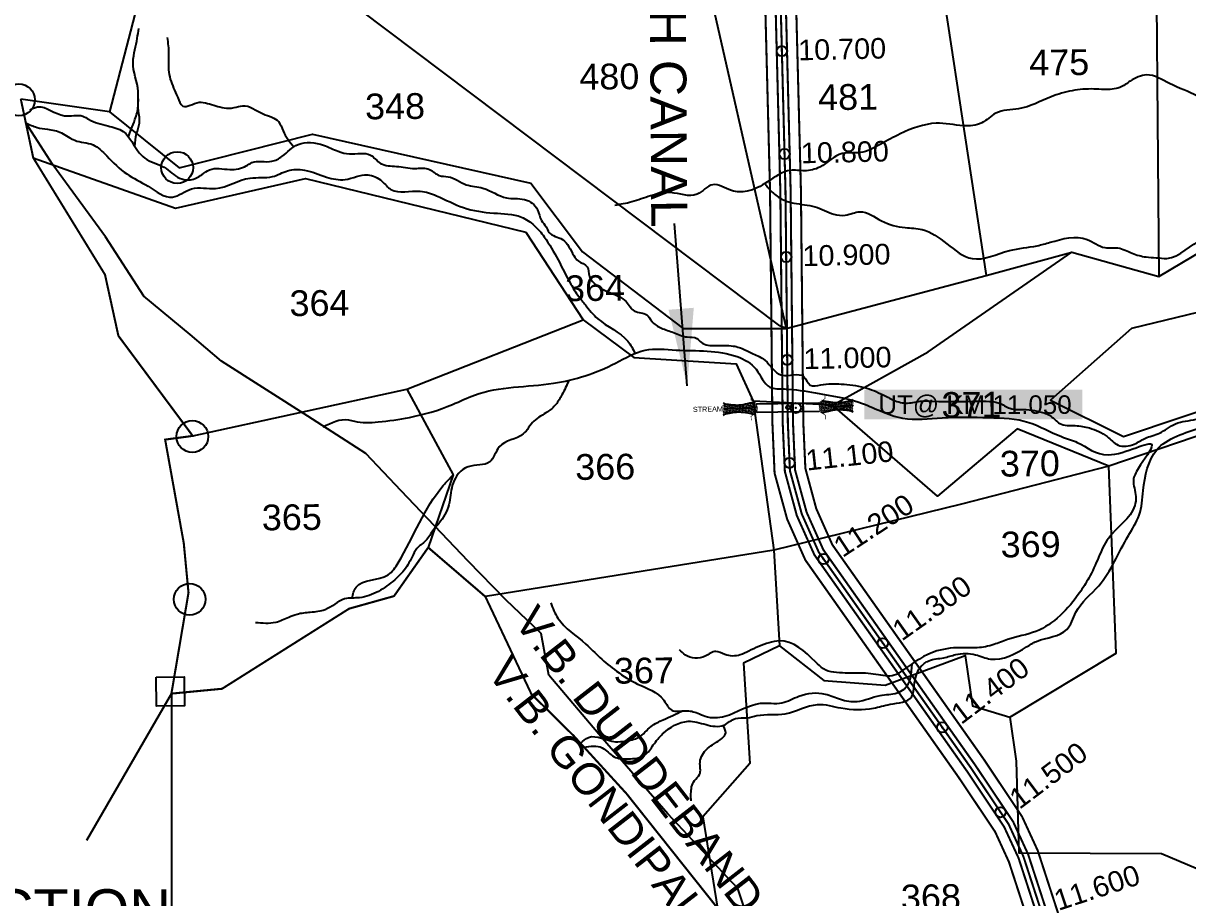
# Model space of a CAD drawing. Header units: inches. Extents: x 775404 to 782774, y 1566046 to 1574394.
# Drawn here: x 777492 to 778623, y 1569095 to 1569945 of the extents above; entities that cross this region are included whole.
import ezdxf
from ezdxf import colors
from ezdxf.entities.mleader import LeaderData, LeaderLine
from ezdxf.enums import TextEntityAlignment as Align
from ezdxf.math import Vec2, Vec3

# ---------------------------------------------------------------- set-up
doc = ezdxf.new("R2010")
doc.units = ezdxf.units.IN
doc.header["$MEASUREMENT"] = 0
doc.header["$PDMODE"] = 32
doc.header["$PDSIZE"] = 10
doc.linetypes.add('ACAD_ISO02W100', pattern=[15, 12, -3])
doc.linetypes.add('HIDDEN2', pattern=[0.1875, 0.125, -0.0625])
for name, color, linetype in [('CANAL1', 242, 'Continuous'), ('CSMark', 72, 'Continuous'), ('PLOT', 7, 'Continuous'), ('PLOT NO', 7, 'Continuous'), ('ROADS', 6, 'Continuous'), ('STREAM', 4, 'Continuous'), ('STRUCTURE', 5, 'Continuous'), ('VILLAGE BOUNDARY', 5, 'Continuous'), ('VILLAGE BOUNDRY', 5, 'Continuous'), ('VILLAGE STONES', 1, 'Continuous')]:
    doc.layers.add(name, color=color, linetype=linetype)
doc.styles.get("Standard").update_dxf_attribs({"font": 'arial.ttf'})
doc.linetypes.add('DOTS', pattern='A,1e-06,-3,["●",Standard,S=3,R=0,X=-1.25,Y=-1.25],-3', length=6.000001)
doc.dimstyles.get("Standard").update_dxf_attribs({"dimtxt": 0.18, "dimasz": 15, "dimexe": 0.18, "dimexo": 0.0625, "dimgap": 0.09, "dimtad": 0, "dimtih": 1, "dimtoh": 1, "dimdec": 4, "dimzin": 0, "dimdsep": 46, "dimtxsty": 'Standard', "dimcen": 0.09, "dimadec": 0, "dimazin": 0, "dimtfac": 1, "dimtdec": 4, "dimtofl": 0, "dimtmove": 0, "dimatfit": 3, "dimfxl": 1, "dimtolj": 1, "dimtzin": 0, "dimarcsym": 0})

# ---------------------------------------------------------------- blocks, each defined once
blk = doc.blocks.new('UT')
at = {"layer": 'STRUCTURE'}
h = blk.add_hatch(dxfattribs=at)
h.set_pattern_fill('DASH', color=150, scale=8, angle=-39.6278, style=0)
h.set_pattern_definition([(320.372247933, (-4370.464, -6260.8811), (1.40800153113, 0.132407282), [1, -1])])
h.paths.add_polyline_path([(765163, 1700681.9), (765165.6, 1700680.6), (765167.2, 1700680.3), (765169.1, 1700680), (765172.4, 1700679.6), (765176.4, 1700679.3), (765179.5, 1700679.5), (765183.1, 1700679.9), (765187.7, 1700680.9), (765188.9, 1700681.2), (765193.1, 1700682.2), (765196.1, 1700680.2), (765196.1, 1700672.2), (765193.1, 1700670.2), (765190.5, 1700670.8), (765188.1, 1700671.3), (765185.5, 1700671.8), (765183.6, 1700672.1), (765181, 1700672.5), (765180.3, 1700672.5), (765178.5, 1700672.6), (765176.7, 1700672.6), (765174.6, 1700672.5), (765172.5, 1700672.3), (765170.4, 1700672), (765168.5, 1700671.7), (765166.1, 1700671.2), (765165, 1700670.8), (765163, 1700669.7)])
h.paths.add_polyline_path([(765259.1, 1700682.2), (765256.1, 1700680.2), (765256.1, 1700672.2), (765259.1, 1700670.2), (765261.9, 1700671), (765264.4, 1700671.6), (765266.4, 1700672), (765269.1, 1700672.5), (765272.7, 1700673), (765276.1, 1700673.1), (765278.6, 1700672.9), (765281.2, 1700672.7), (765283.9, 1700672.3), (765286.4, 1700671.9), (765288, 1700671.3), (765289.2, 1700670.6), (765289.1, 1700682.7), (765287.6, 1700681.8), (765285.7, 1700681.2), (765283, 1700680.7), (765281.2, 1700680.4), (765276.7, 1700679.9), (765272.7, 1700679.9), (765268.7, 1700680.3), (765264.8, 1700681), (765261.2, 1700681.7)])
at = {"layer": 'STRUCTURE', "color": 150, "const_width": 0.628}
for points in [[(765190.1, 1700688.2), (765190.1, 1700684.2), (765196.1, 1700680.2), (765256.1, 1700680.2), (765262.1, 1700684.2), (765262.1, 1700688.2)], [(765190.1, 1700664.2), (765190.1, 1700668.2), (765196.1, 1700672.2), (765256.1, 1700672.2), (765262.1, 1700668.2), (765262.1, 1700664.2)]]:
    blk.add_lwpolyline(points, dxfattribs=at)
at = {"layer": 'STRUCTURE', "color": 150}
for points in [[(765196.1, 1700680.2), (765256.1, 1700680.2)], [(765196.1, 1700672.2), (765256.1, 1700672.2)], [(765196.1, 1700672.2), (765256.1, 1700672.2)]]:
    blk.add_lwpolyline(points, dxfattribs=at)
at = {"layer": 'STRUCTURE', "color": 0}
blk.add_circle((765226.1, 1700676.2), 1.89, dxfattribs=at)
at = {"layer": 'STRUCTURE', "color": 150}
for points in [[(765163, 1700681.9), (765164.4, 1700681.1), (765167.9, 1700680.2), (765171.2, 1700679.8), (765176.1, 1700679.4), (765184.7, 1700680.3), (765193.1, 1700682.2)], [(765289.1, 1700682.7), (765287.8, 1700681.9), (765284.3, 1700680.9), (765280.9, 1700680.4), (765276.1, 1700679.8), (765267.4, 1700680.5), (765259.1, 1700682.2)], [(765289.2, 1700670.6), (765287.8, 1700671.4), (765284.2, 1700672.3), (765280.9, 1700672.7), (765276.1, 1700673.1), (765267.4, 1700672.2), (765259.1, 1700670.2)], [(765163, 1700669.7), (765164.3, 1700670.6), (765167.8, 1700671.6), (765171.2, 1700672.1), (765176, 1700672.6), (765184.7, 1700672), (765193.1, 1700670.2)]]:
    blk.add_spline(points, degree=3, dxfattribs=at)
at = {"layer": 'STRUCTURE', "color": 0}
blk.add_text('STREAM', height=5, dxfattribs=at).set_placement((765148.2, 1700675.8), align=Align.MIDDLE_CENTER)
for points in [[(765190.9, 1700676), (765164.2, 1700675.8)], [(765289.3, 1700676.7), (765265.4, 1700676.4)]]:
    blk.add_leader(points, dimstyle='Standard', override={"dimasz": 10, "dimgap": 0.09, "dimtad": 0}, dxfattribs=at)

msp = doc.modelspace()

# ---------------------------------------------------------------- linework, layer by layer
at = {"color": 2}
msp.add_point((778242, 1569571), dxfattribs=at)
at = {"layer": 'CANAL1', "color": 1, "ltscale": 5, "const_width": 2}
for points in [[(778228, 1570617.6), (778229.2, 1570535.3), (778237.4, 1570275.2), (778242.1, 1569967.9), (778246.9, 1569781.9), (778249.2, 1569556.7), (778251.2, 1569512.3), (778261.8, 1569473.1), (778277.4, 1569438.1), (778424.7, 1569229.4), (778461.7, 1569174), (778476.9, 1569141), (778514.4, 1569025.6), (778541.4, 1568942)], [(778198, 1570617.1), (778199.2, 1570534.6), (778207.5, 1570274.5), (778212.1, 1569967.2), (778216.9, 1569781.3), (778219.2, 1569555.9), (778221.3, 1569507.6), (778233.5, 1569463), (778251.2, 1569423.2), (778399.9, 1569212.4), (778435.5, 1569159.3), (778448.9, 1569130), (778485.9, 1569016.4), (778508.1, 1568947.3)]]:
    msp.add_lwpolyline(points, dxfattribs=at)
at = {"layer": 'CANAL1', "color": 5, "ltscale": 5, "const_width": 2}
for points in [[(778208, 1570617.3), (778209.2, 1570534.8), (778217.5, 1570274.8), (778222.1, 1569967.4), (778226.9, 1569781.5), (778229.2, 1569556.2), (778231.3, 1569509.2), (778242.9, 1569466.4), (778260, 1569428.2), (778408.2, 1569218.1), (778444.2, 1569164.2), (778458.3, 1569133.7), (778495.4, 1569019.5), (778519.2, 1568945.5)], [(778218, 1570617.4), (778219.2, 1570535), (778227.4, 1570275), (778232.1, 1569967.7), (778236.9, 1569781.7), (778239.2, 1569556.5), (778241.2, 1569510.7), (778252.4, 1569469.7), (778268.7, 1569433.1), (778416.4, 1569223.7), (778453, 1569169.1), (778467.6, 1569137.3), (778504.9, 1569022.6), (778530.3, 1568943.8)]]:
    msp.add_lwpolyline(points, dxfattribs=at)
at = {"layer": 'CANAL1', "color": 1, "linetype": 'HIDDEN2', "ltscale": 45, "const_width": 2}
msp.add_lwpolyline([(778213, 1570617.4), (778214.2, 1570534.9), (778222.4, 1570274.9), (778227.1, 1569967.6), (778231.9, 1569781.6), (778234.2, 1569556.3), (778236.2, 1569510), (778247.7, 1569468), (778264.3, 1569430.7), (778412.3, 1569220.9), (778448.6, 1569166.7), (778462.9, 1569135.5), (778500.2, 1569021), (778575.2, 1568788), (778669.9, 1568499.7)], dxfattribs=at)
at = {"layer": 'CSMark', "color": 3}
for p in [(778228.4, 1569917.5), (778231, 1569817.6), (778232.6, 1569717.6), (778233.6, 1569617.6), (778235.9, 1569517.6), (778268.9, 1569424.2), (778326.5, 1569342.5), (778384.2, 1569260.7), (778440.8, 1569178.3)]:
    msp.add_point(p, dxfattribs=at)
at = {"layer": 'PLOT'}
for points in [[(778232.4, 1569648), (778426.9, 1569699.6), (778509.9, 1569722.3), (778594.6, 1569698.5), (778649.5, 1569731.4), (778699.2, 1569744.1), (778754.7, 1569708.2), (778834, 1570139.4), (778806.3, 1570377.4), (778799.4, 1570459.8), (778718.3, 1570444), (778668.2, 1570381.6), (778559.4, 1570337.6), (778537.8, 1570364.7), (778485.5, 1570328.6), (778364.3, 1570321.8), (778237.4, 1570195.6), (778130.4, 1570271.3)], [(778067.2, 1570411.7), (778119, 1570311.1), (778130.1, 1570278.1), (778130.4, 1570271.3), (778137.6, 1570066.1), (778232.4, 1569648), (778226.3, 1569650.8), (777763.9, 1569999.5)], [(777453.5, 1570150.2), (777498.6, 1570048.2), (777606.2, 1569977), (777575.4, 1569858.5), (777489.2, 1569871)], [(778590.9, 1570116.6), (778594.6, 1569698.5)], [(778366.2, 1570096.7), (778426.9, 1569699.6)], [(777575.4, 1569858.5), (777643, 1569804.2), (777772.4, 1569836.7), (777984.7, 1569789.4), (778034.7, 1569722.7), (778132.5, 1569648.2), (778232.4, 1569648)], [(777501.3, 1569813.9), (777639.4, 1569764.9), (777765.7, 1569793.8), (777979.7, 1569741.7), (778035.5, 1569656.6), (778084.5, 1569620), (778184.1, 1569613.7), (778200.5, 1569577.6), (778220.6, 1569432.8), (777940.4, 1569387.7)], [(778649.5, 1569731.4), (778633.3, 1569664), (778568.1, 1569648.2), (778489.3, 1569578.4), (778560.1, 1569543.2), (778675.1, 1569581.7), (778736.4, 1569570.8), (778721.6, 1569530.7), (778775.3, 1569507), (778752.9, 1569483.8)], [(778277.5, 1569573.7), (778370.4, 1569625.5), (778509.9, 1569722.3)], [(777656.2, 1569543.8), (777864.2, 1569589.3), (778035.5, 1569656.6)], [(777864.2, 1569589.3), (777909.1, 1569506), (777884.9, 1569435.4)], [(778546, 1569514.5), (778456.9, 1569550.6), (778379.5, 1569485.4), (778277.5, 1569573.7), (778200.5, 1569577.6)], [(778666.7, 1569108.9), (778704.9, 1569118), (778742.4, 1569121.9), (778794.9, 1569217.4), (778940.8, 1569400.8), (778752.9, 1569483.8), (778710.3, 1569483.1), (778662, 1569553.9), (778546, 1569514.5), (778402.8, 1569477.6), (778220.6, 1569432.8)], [(778449.7, 1569270.5), (778553, 1569332.9), (778546, 1569514.5)], [(778220.6, 1569432.8), (778226.1, 1569340), (778191.1, 1569323.2), (778197.2, 1569225.7), (778151.6, 1569173.8), (778165.9, 1569085.2)], [(778226.1, 1569340), (778269.1, 1569306.2), (778328.6, 1569301.6), (778406.5, 1569330.5), (778413.4, 1569281.5), (778449.7, 1569270.5), (778455.9, 1569227.8), (778458.5, 1569138.8), (778597.1, 1569138.1), (778666.7, 1569108.9), (778663.1, 1569068.3)]]:
    msp.add_lwpolyline(points, dxfattribs=at)
at = {"layer": 'ROADS', "linetype": 'DOTS', "ltscale": 3.5}
msp.add_lwpolyline([(778234.8, 1568956.7), (778206.2, 1569042.4), (778185.5, 1569104.3), (778117.6, 1569176.6), (778054.3, 1569250), (778002.1, 1569311.4), (777994.7, 1569352), (777960.4, 1569384.7), (777923.8, 1569422.2), (777858.8, 1569490.6), (777824.2, 1569526.8), (777767.9, 1569562.9), (777684.2, 1569616.4), (777653.6, 1569642.4), (777608.7, 1569679.5), (777571.5, 1569737.1), (777520.3, 1569807.2), (777494.1, 1569848)], dxfattribs=at)
at = {"layer": 'STREAM', "color": 4}
for points in [[(777599.9, 1569825), (777601.7, 1569837.4), (777604.4, 1569847.5), (777603.6, 1569859.5), (777603.1, 1569872.2), (777603.1, 1569878.2), (777598.2, 1569906.8), (777600.1, 1569918.8), (777602.3, 1569929.8), (777603.9, 1569939.5)], [(777631.4, 1569930.8), (777632.8, 1569914.6), (777632.7, 1569899.4), (777634.4, 1569890.3), (777641.6, 1569872.6), (777646.6, 1569864.2), (777662.3, 1569867.8), (777670.5, 1569866.8), (777686.7, 1569862.5), (777696.4, 1569862.6), (777704.8, 1569864.5), (777724.5, 1569856.6), (777739.6, 1569849), (777743.9, 1569840.1), (777754.4, 1569824.6)], [(779669.1, 1569695.1), (779642.3, 1569704.7), (779629.5, 1569705.3), (779617.3, 1569705), (779608.7, 1569704.5), (779595.7, 1569706.8), (779590.4, 1569709.9), (779562.7, 1569713.1), (779538.3, 1569713.7), (779536, 1569718), (779517.6, 1569716.9), (779507, 1569714.2), (779490.5, 1569712.3), (779447.9, 1569714.5), (779423.9, 1569730.9), (779420.2, 1569737), (779413.2, 1569744.4), (779397.6, 1569758.3), (779384, 1569757.5), (779370, 1569756.1), (779357.9, 1569758.5), (779332.2, 1569760.2), (779305.8, 1569761.2), (779288.9, 1569759.3), (779271.9, 1569759.7), (779233.7, 1569765.6), (779213.6, 1569769.5), (779205.5, 1569773.4), (779190.3, 1569773.3), (779174.3, 1569774.5), (779142.6, 1569779.5), (779130.9, 1569782.3), (779120.8, 1569781.7), (779107.5, 1569781.3), (779099.1, 1569784), (779094.2, 1569786.2), (779074, 1569784.8), (779057, 1569789.7), (779036.5, 1569792.1), (779028.5, 1569796.2), (779017.4, 1569800.5), (778981, 1569801.9), (778971.8, 1569795.1), (778959.9, 1569794.4), (778939.4, 1569779.6), (778932.4, 1569777.2), (778916, 1569775.1), (778907.5, 1569775.9), (778891.1, 1569775.1), (778872, 1569757.2), (778853.7, 1569756.2), (778840, 1569754.9), (778834.1, 1569752.9), (778827.1, 1569752), (778803.4, 1569757.2), (778789.9, 1569762.6), (778773.3, 1569764.1), (778760.7, 1569773), (778730.6, 1569802.2), (778708.2, 1569817.3), (778702.5, 1569825.1), (778682, 1569831), (778671.4, 1569840.4), (778649.5, 1569861.2), (778631.9, 1569873.8), (778604.9, 1569886), (778582.7, 1569894.4), (778566.8, 1569888.4), (778556.6, 1569882.2), (778541.3, 1569880.3), (778531.3, 1569880.7), (778510.3, 1569879.1), (778489.8, 1569873.1), (778458.3, 1569861.5), (778436.1, 1569857.2), (778422.5, 1569847.8), (778404.7, 1569845.1), (778378.3, 1569847.4), (778343.3, 1569837.1), (778324.4, 1569827.1), (778304.4, 1569818.9), (778287.1, 1569818), (778265.2, 1569804.9), (778250.4, 1569801.3), (778236.7, 1569801.7), (778214.3, 1569790.4), (778194.6, 1569781.5), (778179.4, 1569782.1), (778161.3, 1569787.8), (778146, 1569778.6), (778120.4, 1569780.1), (778100.9, 1569777), (778082.6, 1569771), (778066, 1569767.7)], [(777593.8, 1569834.4), (777596.3, 1569841.7), (777600.1, 1569851), (777603.2, 1569864.2), (777603.2, 1569875.6)], [(777497.9, 1569860.6), (777505.4, 1569863.3), (777531.5, 1569854.8), (777549.5, 1569854.3), (777555, 1569851.4), (777573.6, 1569844.9), (777588.8, 1569839.4), (777604.5, 1569818.4), (777611.5, 1569812.3), (777630.5, 1569803.4), (777637.7, 1569797.6), (777654.1, 1569792.5), (777665.2, 1569797.5), (777672.6, 1569802.3), (777692.1, 1569802.6), (777708.2, 1569806.1), (777713.5, 1569809.2), (777733.1, 1569810.5), (777742.9, 1569815.3), (777758.6, 1569826.9), (777783.2, 1569826.2), (777797.6, 1569820.2), (777808.4, 1569817.7), (777828.8, 1569816.5), (777838.7, 1569808.5), (777854, 1569805.6), (777871.9, 1569803.6), (777886.3, 1569802.6), (777895.6, 1569796.7), (777904.2, 1569795.5), (777921.9, 1569787.8), (777938.1, 1569784.5), (777960.9, 1569775), (777978.3, 1569773.4), (777991.1, 1569763.5), (777994.8, 1569753), (777999.4, 1569747), (778002.3, 1569741.5), (778015.3, 1569734.5), (778026.3, 1569718.9), (778030.6, 1569713.7), (778039.3, 1569708.1), (778041.6, 1569698.7), (778045.7, 1569692.4), (778062, 1569682.7), (778077.2, 1569674.2), (778085.1, 1569665.1), (778097.2, 1569661.4), (778102.1, 1569655.1), (778111.5, 1569648.5), (778123, 1569644.2), (778136.5, 1569639.9), (778145.8, 1569638.4), (778150.2, 1569634.6), (778163.9, 1569631.5), (778181.2, 1569631.1), (778192.5, 1569627.5), (778200.6, 1569623.6), (778211.9, 1569617.3), (778228.2, 1569602.8), (778249.7, 1569601.3), (778255.8, 1569593.2), (778266.3, 1569593.3), (778286, 1569594.2), (778308.4, 1569590.9), (778326.8, 1569583.6), (778336.9, 1569578.5), (778350.4, 1569575.7), (778364.6, 1569577.6), (778374.2, 1569577.5), (778426.8, 1569577.4), (778439.3, 1569575.7), (778449.8, 1569570.6), (778457.2, 1569569.4), (778468.5, 1569569.2), (778478.8, 1569567.3), (778489.6, 1569563), (778498.2, 1569555.9), (778513.3, 1569553.8), (778527.1, 1569551.5), (778544.3, 1569543.1), (778554.9, 1569534.9), (778570.7, 1569535.9), (778581, 1569541.4), (778595.1, 1569546.4), (778610.6, 1569555.6), (778630.7, 1569559.9), (778646.5, 1569564.2), (778669.1, 1569566.6), (778675.7, 1569569.1), (778706.9, 1569563.2), (778721.1, 1569563.5), (778721.2, 1569552.7), (778718.8, 1569542.7), (778719.2, 1569525.9), (778727.7, 1569514.1), (778743.9, 1569510.1), (778748.3, 1569509), (778764, 1569502.4), (778771.6, 1569500), (778782, 1569497.3), (778785.6, 1569493.8), (778808.2, 1569482.8), (778814.7, 1569476.8), (778819.4, 1569473.8), (778830, 1569470.2), (778849, 1569465.8), (778862, 1569464.3), (778875.4, 1569453.6), (778883.7, 1569444.5), (778889.5, 1569442.1), (778917.8, 1569436.5), (778931.4, 1569425.1), (778942.2, 1569422.3), (778964.4, 1569413.3), (778970.1, 1569407.4), (778974.9, 1569400.8), (778973.3, 1569393.6), (778985.2, 1569377.3), (778992.7, 1569362.3), (778995.3, 1569353.7), (778997.5, 1569342.2), (779001.3, 1569330.6), (779004.2, 1569326), (779009.5, 1569316), (779021.8, 1569272.8), (779031.1, 1569255.6), (779038.1, 1569245.9), (779047.3, 1569234.2), (779053.1, 1569227.4), (779061.9, 1569220.2), (779075.8, 1569209.5), (779079.7, 1569197.6), (779088, 1569193.1), (779098.7, 1569183.6), (779103.1, 1569176.4), (779109.1, 1569169), (779110.1, 1569167.7), (779120, 1569162), (779129.3, 1569156.5), (779135.4, 1569148.4), (779138.1, 1569144), (779152.5, 1569132.2), (779157.4, 1569127.7), (779169.8, 1569116.5), (779178, 1569112.3), (779191.5, 1569109.1), (779203.7, 1569110.8), (779212.5, 1569118.3), (779216.4, 1569125), (779218.9, 1569136.3), (779228.2, 1569143.3), (779250.2, 1569158.1)], [(777494.1, 1569848), (777505, 1569843.4), (777515, 1569841.7), (777528.7, 1569838.1), (777541.6, 1569830.9), (777559.4, 1569826.6), (777572.7, 1569815.7), (777592.1, 1569798.2), (777612.8, 1569786.2), (777636.5, 1569775.8), (777655.1, 1569783.7), (777678.3, 1569784.1), (777711.9, 1569794.2), (777733.6, 1569795.6), (777748.4, 1569801.3), (777764.8, 1569801.9), (777786.1, 1569795.2), (777804.2, 1569792.8), (777826.2, 1569797.3), (777840, 1569791.1), (777848.7, 1569783.2), (777877.2, 1569781.5), (777893, 1569777), (777919.3, 1569765.5), (777948.6, 1569760.2), (777975.4, 1569756.3), (777987.9, 1569748.2), (777997.5, 1569737.2), (778023.4, 1569691.3), (778031.1, 1569679.2), (778037.6, 1569671), (778049.5, 1569657.6), (778078.7, 1569635.9), (778085.8, 1569623.9)], [(778211.9, 1569789), (778217.9, 1569781.6), (778227.6, 1569774.2), (778240.1, 1569769.9), (778260.6, 1569766.3), (778278.8, 1569759.1), (778290, 1569758.2), (778304.1, 1569761.5), (778325.3, 1569752.6), (778348.2, 1569746.2), (778364.6, 1569744.3), (778388.7, 1569730.3), (778413.1, 1569716), (778449.4, 1569723.8), (778476.3, 1569728.5), (778489, 1569731.8), (778524.9, 1569734.7), (778542.2, 1569726.7), (778554.7, 1569726.3), (778568.6, 1569721.3), (778582.1, 1569717.6), (778591.9, 1569716.9), (778602.3, 1569716.1), (778637.5, 1569734.2), (778650.8, 1569735.4), (778665.5, 1569739.1), (778671.1, 1569745.6), (778686.1, 1569751.9), (778699.4, 1569751.5), (778710.1, 1569747.3), (778724.3, 1569741.7), (778732.4, 1569738.3), (778743, 1569736), (778756.3, 1569727.6), (778772.2, 1569730.1), (778789.5, 1569734), (778794, 1569738.3), (778811.4, 1569741), (778815.4, 1569743.3), (778825.4, 1569745.3), (778831.8, 1569752.4)], [(777782.7, 1569552.6), (777807.5, 1569559.4), (777813.2, 1569558), (777836.2, 1569557.3), (777866.7, 1569561.8), (777908.5, 1569574.3), (777930, 1569583.5), (778006.6, 1569594.9), (778066.9, 1569614.5), (778095.5, 1569627), (778125.6, 1569627.2), (778184.9, 1569620.8), (778203.3, 1569608.5), (778216.8, 1569591.1), (778230.9, 1569589.4), (778260.9, 1569585.5), (778303.2, 1569576.6), (778345.6, 1569561.1), (778384.1, 1569561.4), (778429.3, 1569561.6), (778468.3, 1569556.9), (778500, 1569543.1), (778515.3, 1569537.5), (778545.3, 1569525.4), (778587.7, 1569534.8), (778574.7, 1569512.3), (778569.8, 1569500.7), (778572.2, 1569484.9), (778571.1, 1569476.1), (778545.5, 1569444.3), (778536, 1569425.8), (778526.5, 1569405.7), (778517.4, 1569391.3), (778475, 1569353.9), (778447.6, 1569346.1), (778434.1, 1569341.1), (778418.2, 1569338), (778405, 1569338.1), (778379, 1569334.9), (778346, 1569316.3), (778337.5, 1569311.3), (778319.8, 1569312.1), (778299.5, 1569313.5), (778290, 1569313.5), (778268.7, 1569317.6), (778261.1, 1569324.3), (778225.8, 1569344.7), (778216, 1569342.9), (778196.3, 1569334.7), (778188, 1569331.1), (778173, 1569331.4), (778164.2, 1569334.4), (778153.9, 1569329.9), (778134.7, 1569330.9), (778129.1, 1569336.1)], [(778021.6, 1569597.8), (778014.8, 1569583.7), (778008.8, 1569574.3), (778001, 1569567.3), (777987.5, 1569558.2), (777977.1, 1569545.7), (777953.9, 1569533.1), (777944.7, 1569518.6), (777923.6, 1569513.8), (777909, 1569497.8), (777905.5, 1569479.4), (777897, 1569460.9), (777890.1, 1569452.7), (777882.3, 1569441.8), (777873.9, 1569434.4), (777869.2, 1569426.3), (777860.2, 1569411.7), (777852.5, 1569404.1), (777836.5, 1569392.8), (777818.1, 1569386.6), (777803.7, 1569385.4), (777784.7, 1569374.9), (777770.4, 1569372.4), (777757.5, 1569370.4), (777749.5, 1569367.4), (777736.8, 1569362.6), (777717.1, 1569362.4)], [(778036.2, 1569241.5), (778053.8, 1569240.9), (778065.4, 1569232.2), (778079, 1569230.1), (778095.3, 1569233.9), (778103.5, 1569243.6), (778112.6, 1569254.3), (778137.4, 1569266.6), (778154.7, 1569263.4), (778172.1, 1569262.9), (778183.3, 1569269.3), (778194.4, 1569270), (778204.1, 1569272.1), (778231.7, 1569274), (778262.9, 1569282.9), (778285.8, 1569279.6), (778317.3, 1569279.4), (778333.6, 1569283.1), (778354.5, 1569290.6), (778357, 1569301.4), (778362.8, 1569319), (778371, 1569325.4), (778385.6, 1569328.3), (778397.2, 1569331.4), (778416.4, 1569331.2), (778431, 1569327.1), (778466.1, 1569338.8), (778475.7, 1569344.2), (778505.1, 1569355.7), (778514, 1569372.5), (778536.1, 1569398.3), (778564.9, 1569447), (778575.4, 1569466.8), (778579.4, 1569490.7), (778592.5, 1569530.3), (778635.5, 1569552.2), (778682.4, 1569559.6), (778699.1, 1569548), (778696.5, 1569537), (778705.1, 1569516), (778705.4, 1569504), (778729.5, 1569501.8), (778764.1, 1569495.4), (778773.2, 1569483.9), (778786.9, 1569479.4), (778804.2, 1569472.9), (778814.4, 1569464.8), (778824, 1569457), (778839.7, 1569455.1), (778849.2, 1569451.7), (778860.1, 1569444.1), (778886.2, 1569430.3), (778918.8, 1569420.2), (778933.7, 1569411.9), (778942.6, 1569406.5), (778951.5, 1569400.4), (778957.9, 1569393.4), (778959.2, 1569377.6), (778970.1, 1569366.5), (778983.3, 1569352.2), (778988.1, 1569335.3), (778992.6, 1569324.7), (779000.8, 1569303.4), (779011.1, 1569283.4), (779022.1, 1569255.4), (779039.8, 1569227.5), (779053, 1569210.6), (779062.8, 1569199.1), (779075.7, 1569187.7), (779088.8, 1569182.7), (779095.1, 1569169.8), (779104.4, 1569161.9), (779109.9, 1569154.6), (779116.2, 1569147.9), (779137.8, 1569127.8), (779148.3, 1569122), (779154.3, 1569113.8), (779157.9, 1569107.3)], [(777810.9, 1569386.3), (777814.8, 1569396.8), (777846, 1569408.9), (777855.7, 1569420.6), (777899.5, 1569495.5), (777909.1, 1569506)], [(778003.9, 1569381.6), (778010.9, 1569366.8), (778038.1, 1569341.6), (778051.6, 1569328.6), (778067.8, 1569315.3), (778088.2, 1569302.8), (778113.8, 1569287), (778121.6, 1569277.3), (778134.6, 1569276.9), (778146.7, 1569274.5), (778154, 1569271.5), (778173, 1569271.6), (778207.5, 1569284.1), (778228.5, 1569284.6), (778244.9, 1569291), (778270.5, 1569293.1), (778285.3, 1569288), (778301.4, 1569285.9), (778323.8, 1569291.7), (778340.4, 1569294.3), (778347.1, 1569297.8), (778354.9, 1569322.5)], [(778032.8, 1569245.2), (778040.7, 1569251), (778066.7, 1569246.8), (778076.6, 1569247.5), (778089, 1569250.9), (778101.4, 1569261.7), (778113, 1569268), (778132.1, 1569276.8)], [(778140.2, 1569189.4), (778140.1, 1569196.3), (778143.4, 1569209), (778148.5, 1569215), (778148.9, 1569226.9), (778151.2, 1569234), (778162.9, 1569245.1), (778173.8, 1569255.5), (778171.3, 1569262.6)]]:
    msp.add_spline(points, degree=3, dxfattribs=at)
at = {"layer": 'VILLAGE BOUNDARY', "color": 5, "linetype": 'ACAD_ISO02W100', "ltscale": 5, "const_width": 2.03}
msp.add_lwpolyline([(778165.9, 1569085.2), (778077.6, 1569196.2), (778026.5, 1569252.2), (777985.1, 1569293.1), (777940.4, 1569387.7), (777884.9, 1569435.4), (777851.7, 1569388.2), (777808.1, 1569376), (777684.7, 1569298.2), (777635.5, 1569293.5), (777652.1, 1569391.5), (777647.5, 1569439.6), (777629.4, 1569540.2), (777656.2, 1569543.8), (777584, 1569641), (777571, 1569700.4), (777501.3, 1569813.9), (777489.2, 1569871)], dxfattribs=at)
at = {"layer": 'VILLAGE BOUNDARY'}
msp.add_lwpolyline([(777635.5, 1569293.5), (777552.9, 1569150.7)], dxfattribs=at)
at = {"layer": 'VILLAGE STONES'}
msp.add_lwpolyline([(777620.8, 1569309.4), (777647.8, 1569309.7), (777648.1, 1569281.7), (777621, 1569281.4)], close=True, dxfattribs=at)
for centre in [(777487.4, 1569870.2), (777641.1, 1569804.4), (777655.9, 1569543.2), (777653.2, 1569385.1)]:
    msp.add_circle(centre, 15.4, dxfattribs=at)

# ---------------------------------------------------------------- block references
at = {"layer": 'STRUCTURE', "color": 0, "rotation": 0.937077108740966}
msp.add_blockref('UT', (40924.1, -143392.1), dxfattribs=at)

# ---------------------------------------------------------------- texts
at = {"layer": 'CSMark', "color": 1}
for s, rotation, p in [('10.700', 1.2872, (778244.2, 1569918.5)), ('10.800', 1.2872, (778246.8, 1569818.5)), ('10.900', 1.2872, (778248.4, 1569718.6)), ('11.000', 1.2872, (778249.4, 1569618.6)), ('11.100', 6.1978, (778251.6, 1569520)), ('11.200', 33.3455, (778281.8, 1569433.4)), ('11.300', 35.2568, (778339.1, 1569352.1)), ('11.400', 37.0792, (778396.5, 1569270.8)), ('11.500', 37.0792, (778453.1, 1569188.4)), ('11.600', 18.0925, (778493.8, 1569091.9))]:
    msp.add_text(s, height=20, rotation=rotation, dxfattribs=at).set_placement(p, align=Align.MIDDLE_LEFT)
at = {"layer": 'PLOT NO'}
for s, p in [('475', (778468.7, 1569893.8)), ('480', (778031.8, 1569880.1)), ('481', (778263.7, 1569860.2)), ('364', (777750.3, 1569660.1))]:
    msp.add_text(s, height=25, rotation=0.51, dxfattribs=at).set_placement(p)
for s, p in [('348', (777852.7, 1569864)), ('364', (778046.9, 1569687.4)), ('371', (778412.5, 1569574)), ('366', (778056.8, 1569513.8)), ('370', (778469.2, 1569517)), ('365', (777752.4, 1569464.8)), ('369', (778470, 1569438.5)), ('367', (778094.4, 1569315.9)), ('368', (778373.1, 1569095.7))]:
    msp.add_text(s, height=25, rotation=0.51, dxfattribs=at).set_placement(p, align=Align.MIDDLE_CENTER)
at = {"layer": 'STRUCTURE', "color": 5, "insert": (778313.9, 1569583.2), "char_height": 18.013, "width": 200.879, "attachment_point": 1, "bg_fill": 1, "box_fill_scale": 1.3, "bg_fill_color": 7, "bg_fill_true_color": 16777215, "bg_fill_transparency": 4390977}
msp.add_mtext('\\pi8.1382;UT@ KM 11.050', dxfattribs=at)
at = {"layer": 'VILLAGE BOUNDRY', "color": 3, "insert": (777968.2, 1569411.5), "char_height": 30.507, "width": 465.797, "attachment_point": 1, "rotation": 307.7937}
msp.add_mtext('\\pi37.589;V.B. DUDDEBANDA\\P\\pi60.823;V.B. GONDIPALLI', dxfattribs=at)
at = {"layer": 'VILLAGE STONES'}
msp.add_text('MADAKASIRA BRANCH CANAL', height=35, rotation=270.3651, dxfattribs=at).set_placement((778097, 1570463.1))

# ---------------------------------------------------------------- leaders
at = {"color": 1, "linetype": 'ByBlock', "lineweight": -2, "ltscale": 200}
ml = msp.add_multileader_mtext('Standard', dxfattribs=at)
ml.set_content('TRY JUNCTION\\P777585\\P1569269', color=1)
ml.set_leader_properties()
ml.build(insert=Vec2(0, 0))
ml.multileader.update_dxf_attribs({"dogleg_length": 0.36, "arrow_head_size": 0.18})
ctx = ml.context
ctx.base_point, ctx.char_height, ctx.arrow_head_size, ctx.landing_gap_size, ctx.plane_origin = Vec3(777231, 1569083.2), 40, 0.18, 0.09, Vec3(777136.6, 1569270.1)
ctx.text_align_type = 2
notes = []
notes.append((ctx, [(1, (1, 1, 0), (777635.5, 1569083.2), (-1, 0), 0.36, [(0, [(777635.5, 1569293.5)], 0, [])])]))
ctx.mtext.insert, ctx.mtext.alignment, ctx.mtext.flow_direction = Vec3(777635, 1569103.5), 3, 5
at = {"layer": 'VILLAGE STONES'}
msp.add_leader([(778136.5, 1569592.5), (778124, 1569750)], dimstyle='Standard', override={"dimasz": 75, "dimtfill": 2, "dimtfillclr": 5}, dxfattribs=at)
for ctx, leaders in notes:
    for number, flags, end, landing, length, lines in leaders:
        leader = LeaderData()
        leader.index, (leader.has_last_leader_line, leader.has_dogleg_vector, leader.attachment_direction) = number, flags
        leader.last_leader_point, leader.dogleg_vector, leader.dogleg_length = Vec3(end), Vec3(landing), length
        for number, points, colour, breaks in lines:
            line = LeaderLine()
            line.index, line.vertices, line.color, line.breaks = number, Vec3.list(points), colors.encode_raw_color(colour), breaks
            leader.lines.append(line)
        ctx.leaders.append(leader)

doc.saveas('drawing.dxf')
